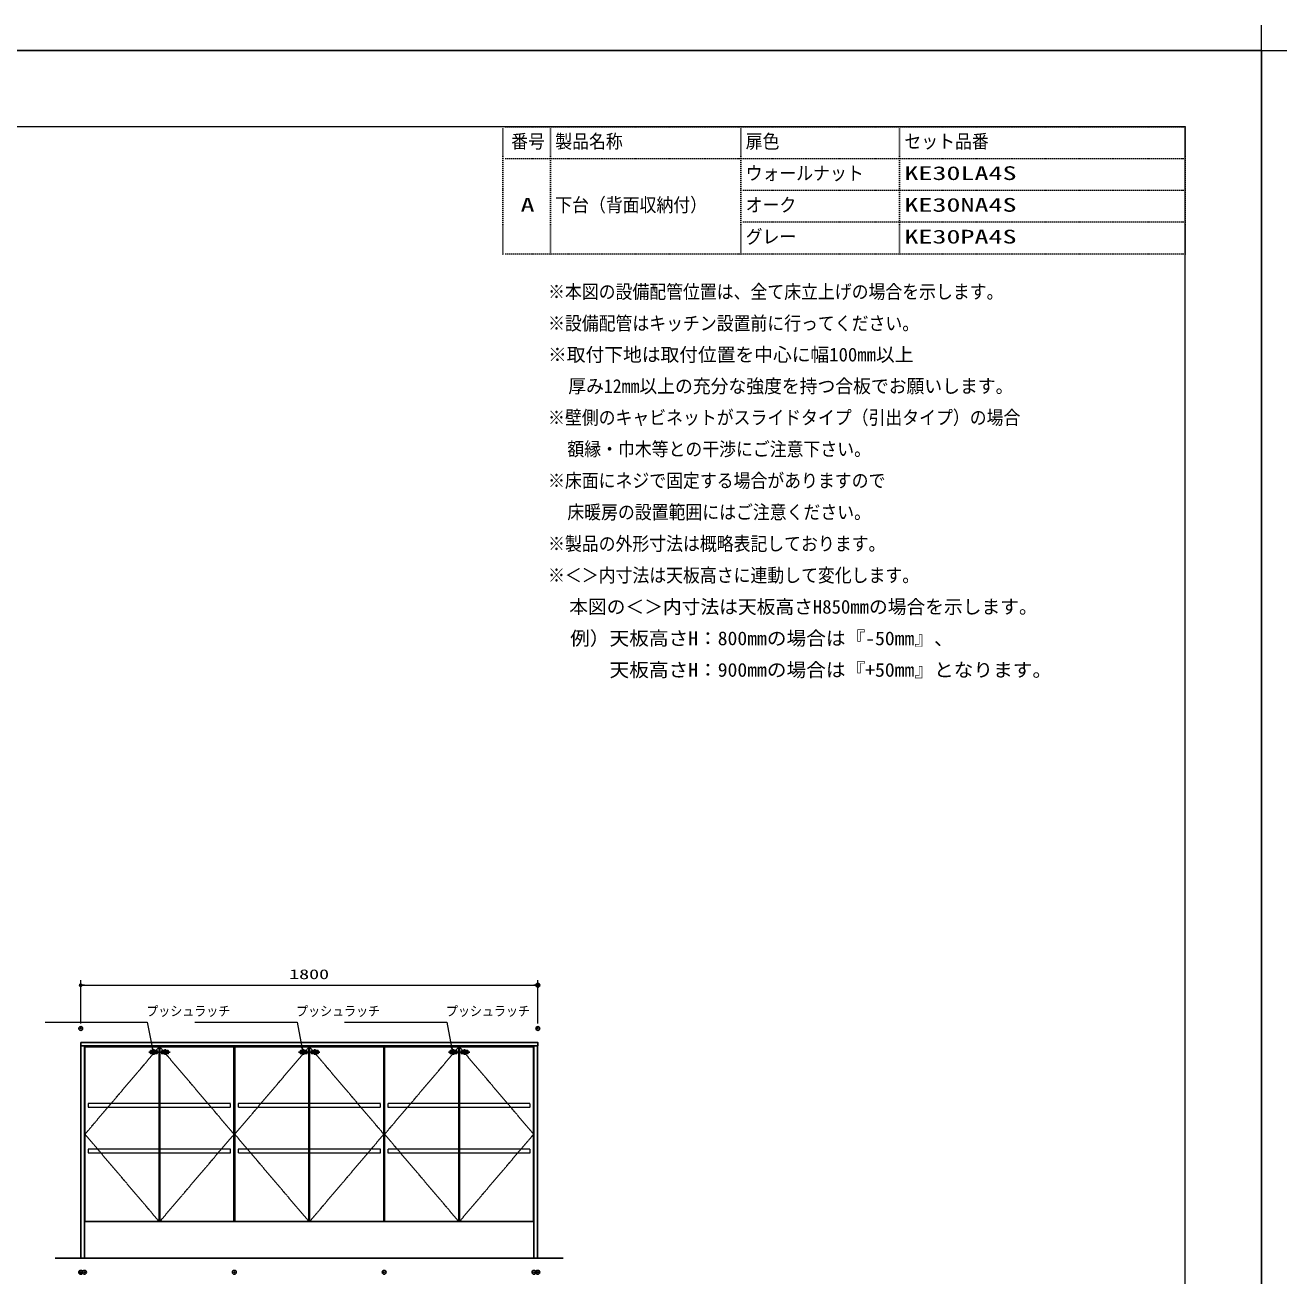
# Model space of a CAD drawing. Units: millimetres, scale not verified. Extents: x -9797 to 9797, y -4555 to 4555.
# Drawn here: x -1966 to 3002, y -369 to 4555 of the extents above; entities that cross this region are included whole.
import ezdxf
from ezdxf.enums import TextEntityAlignment as Align

# ---------------------------------------------------------------- set-up
doc = ezdxf.new("R2010")
doc.units = ezdxf.units.MM
doc.header["$LTSCALE"] = 30
doc.header["$PDMODE"] = 32
doc.header["$PDSIZE"] = 15
for name, pattern in [('USER1', [0.375, 0.25, -0.125]), ('USER2', [2, 1.25, -0.25, 0.25, -0.25]), ('USER4', [0.26, 0.01, -0.25])]:
    doc.linetypes.add(name, pattern=pattern)
for name, color, linetype, lineweight in [('0-0_0', 7, 'Continuous', 25), ('0-1_細線ﾚｲﾔｰ', 91, 'Continuous', 5), ('0-2_1', 7, 'Continuous', 25), ('0-3_寸法ﾚｲﾔｰ', 30, 'Continuous', 13), ('0-4_DEFPOINTS', 7, 'Continuous', 25), ('0-5_図面枠', 3, 'Continuous', 15), ('0-6_KABE', 4, 'Continuous', 25), ('0-8_一般', 7, 'Continuous', 5)]:
    doc.layers.add(name, color=color, linetype=linetype, lineweight=lineweight)
doc.layers.add('0-7_仕様書', color=7, linetype='Continuous')
doc.styles.add('ＭＳ ゴシック', font='')
doc.styles.get('ＭＳ ゴシック').set_extended_font_data('MS Gothic')

# ---------------------------------------------------------------- blocks, each defined once
blk = doc.blocks.new('_DOT')
at = {"layer": '0-0_0', "color": 30}
blk.add_line((-15, 0), (-30, 0), dxfattribs=at)
for points in [[(0, 0), (-15, 0), (-14.88, 1.88)], [(0, 0), (-14.88, -1.88), (-15, 0)], [(0, 0), (-14.88, 1.88), (-14.53, 3.73)], [(0, 0), (-14.53, -3.73), (-14.88, -1.88)], [(0, 0), (-14.53, 3.73), (-13.95, 5.52)], [(0, 0), (-13.95, -5.52), (-14.53, -3.73)], [(0, 0), (-13.95, 5.52), (-13.14, 7.23)], [(0, 0), (-13.14, -7.23), (-13.95, -5.52)], [(0, 0), (-13.14, 7.23), (-12.14, 8.82)], [(0, 0), (-12.14, -8.82), (-13.14, -7.23)], [(0, 0), (-12.14, 8.82), (-10.93, 10.27)], [(0, 0), (-10.93, -10.27), (-12.14, -8.82)], [(0, 0), (-10.93, 10.27), (-9.56, 11.56)], [(0, 0), (-9.56, -11.56), (-10.93, -10.27)], [(0, 0), (-9.56, 11.56), (-8.04, 12.66)], [(0, 0), (-8.04, -12.66), (-9.56, -11.56)], [(0, 0), (-8.04, 12.66), (-6.39, 13.57)], [(0, 0), (-6.39, -13.57), (-8.04, -12.66)], [(0, 0), (-6.39, 13.57), (-4.64, 14.27)], [(0, 0), (-4.64, -14.27), (-6.39, -13.57)], [(0, 0), (-4.64, 14.27), (-2.81, 14.73)], [(0, 0), (-2.81, -14.73), (-4.64, -14.27)], [(0, 0), (-2.81, 14.73), (-0.94, 14.97)], [(0, 0), (-0.94, -14.97), (-2.81, -14.73)], [(0, 0), (-0.94, 14.97), (0.94, 14.97)], [(0, 0), (0.94, -14.97), (-0.94, -14.97)], [(0, 0), (0.94, 14.97), (2.81, 14.73)], [(0, 0), (2.81, 14.73), (4.64, 14.27)], [(0, 0), (4.64, 14.27), (6.39, 13.57)], [(0, 0), (6.39, 13.57), (8.04, 12.66)], [(0, 0), (8.04, 12.66), (9.56, 11.56)], [(0, 0), (9.56, 11.56), (10.93, 10.27)], [(0, 0), (10.93, 10.27), (12.14, 8.82)], [(0, 0), (12.14, 8.82), (13.14, 7.23)], [(0, 0), (13.14, 7.23), (13.95, 5.52)], [(0, 0), (13.95, 5.52), (14.53, 3.73)], [(0, 0), (14.53, 3.73), (14.88, 1.88)], [(0, 0), (14.88, 1.88), (15, 0)], [(0, 0), (2.81, -14.73), (0.94, -14.97)], [(0, 0), (4.64, -14.27), (2.81, -14.73)], [(0, 0), (6.39, -13.57), (4.64, -14.27)], [(0, 0), (8.04, -12.66), (6.39, -13.57)], [(0, 0), (9.56, -11.56), (8.04, -12.66)], [(0, 0), (10.93, -10.27), (9.56, -11.56)], [(0, 0), (12.14, -8.82), (10.93, -10.27)], [(0, 0), (13.14, -7.23), (12.14, -8.82)], [(0, 0), (13.95, -5.52), (13.14, -7.23)], [(0, 0), (14.53, -3.73), (13.95, -5.52)], [(0, 0), (14.88, -1.88), (14.53, -3.73)], [(0, 0), (15, 0), (14.88, -1.88)]]:
    blk.add_solid(points, dxfattribs=at)
blk = doc.blocks.new('A$C660A779F')
at = {"layer": '0-0_0'}
for points in [[(0, 20760), (17700, 20760), (17700, 0), (0, 0)], [(45, 20610), (8805, 20610), (8805, 0), (45, 0)], [(8895, 20610), (17655, 20610), (17655, 0), (8895, 0)]]:
    blk.add_lwpolyline(points, close=True, dxfattribs=at)
at = {"layer": '0-1_細線ﾚｲﾔｰ', "linetype": 'USER2', "lineweight": 9}
for points in [[(8805, 20610), (45, 10305), (8805, 0)], [(8895, 20610), (17655, 10305), (8895, 0)]]:
    blk.add_lwpolyline(points, dxfattribs=at)
at = {"layer": '0-1_細線ﾚｲﾔｰ', "linetype": 'USER1', "lineweight": 9}
for points in [[(450, 13500), (17250, 13500), (17250, 13950), (450, 13950)], [(450, 8100), (17250, 8100), (17250, 8550), (450, 8550)]]:
    blk.add_lwpolyline(points, close=True, dxfattribs=at)
at = {"layer": '0-2_1'}
for p, q in [((7584, 20010), (8796, 20010)), ((8190, 20353.1), (8190, 19666.9)), ((10116, 20010), (8904, 20010)), ((9510, 20353.1), (9510, 19666.9))]:
    blk.add_line(p, q, dxfattribs=at)
at = {"layer": '0-2_1', "color": 1}
for points in [[(8580, 20190), (8580, 19830), (7800, 19830), (7800, 20190)], [(9120, 20190), (9120, 19830), (9900, 19830), (9900, 20190)]]:
    blk.add_lwpolyline(points, close=True, dxfattribs=at)
for centre, radius in [((8190, 20010), 90), ((8190, 20010), 60), ((9510, 20010), 90), ((9510, 20010), 60)]:
    blk.add_circle(centre, radius, dxfattribs=at)
blk = doc.blocks.new('グループ-13-1')
at = {"layer": '0-8_一般'}
for p, q in [((372249.8, -84177), (372249.8, -80193)), ((370257.8, -82185), (374241.7, -82185))]:
    blk.add_line(p, q, dxfattribs=at)

msp = doc.modelspace()

# ---------------------------------------------------------------- linework, layer by layer
at = {"layer": '0-0_0'}
for points in [[(-1747.21, 549.86), (-1747.21, 536.86), (52.79, 536.86), (52.79, 549.86)], [(-1746.21, 536.86), (-1732.21, 536.86), (-1732.21, -300.14), (-1746.21, -300.14)], [(37.79, 536.86), (51.79, 536.86), (51.79, -300.14), (37.79, -300.14)]]:
    msp.add_lwpolyline(points, close=True, dxfattribs=at)
at = {"layer": '0-3_寸法ﾚｲﾔｰ'}
for p, q in [((-1747.21, 624.86), (-1747.21, 794.86)), ((-1732.21, 774.86), (37.79, 774.86)), ((52.79, 624.86), (52.79, 794.86))]:
    msp.add_line(p, q, dxfattribs=at)
for points in [[(-1887.73, 629.89), (-1485, 629.89), (-1466.44, 530.51)], [(-1297.73, 629.89), (-895, 629.89), (-876.44, 530.51)], [(-707.73, 629.89), (-305, 629.89), (-286.44, 530.51)]]:
    msp.add_lwpolyline(points, dxfattribs=at)
at = {"layer": '0-4_DEFPOINTS'}
for p, q in [((2902.77, 4455), (-9697.23, 4455)), ((2902.77, -4455), (2902.77, 4455))]:
    msp.add_line(p, q, dxfattribs=at)
for p in [(52.79, 774.86), (-1747.21, 604.86), (52.79, 604.86), (-1747.21, -355.14), (-1746.21, -355.14), (-1746.21, -355.14), (-1732.21, -355.14), (-1142.21, -355.14), (-552.21, -355.14), (37.79, -355.14), (51.79, -355.14), (51.79, -355.14), (52.79, -355.14)]:
    msp.add_point(p, dxfattribs=at)
at = {"layer": '0-5_図面枠', "linetype": 'USER4'}
for p, q in [((-84.73, 3655), (-84.73, 4155)), ((2602.77, 4155), (-84.73, 4155)), ((102.77, 3655), (102.77, 4155)), ((852.77, 3655), (852.77, 4155)), ((1477.77, 3655), (1477.77, 4155)), ((2602.77, 3655), (2602.77, 4155)), ((2602.77, 4030), (-84.73, 4030)), ((2602.77, 3905), (852.77, 3905)), ((2602.77, 3780), (852.77, 3780)), ((2602.77, 3655), (-84.73, 3655))]:
    msp.add_line(p, q, dxfattribs=at)
at = {"layer": '0-5_図面枠'}
msp.add_lwpolyline([(-9397.23, -4155), (2602.77, -4155), (2602.77, 4155), (-9397.23, 4155)], close=True, dxfattribs=at)
at = {"layer": '0-6_KABE'}
msp.add_line((152.79, -300.14), (-1847.21, -300.14), dxfattribs=at)

# ---------------------------------------------------------------- block references
at = {"layer": '0-0_0', "xscale": 0.03333333, "yscale": 0.03333333}
for p in [(-1732.21, -155.14), (-1142.21, -155.14), (-552.21, -155.14)]:
    msp.add_blockref('A$C660A779F', p, dxfattribs=at)
at = {"layer": '0-3_寸法ﾚｲﾔｰ'}
for p, xscale, yscale, rotation in [((-1747.21, 774.86), 0.5, 0.5, 180), ((-1459.21, 511.86), 0.6666667, 0.6666667, 291.20778), ((-869.21, 511.86), 0.6666667, 0.6666667, 291.20778), ((-279.21, 511.86), 0.6666667, 0.6666667, 291.20778)]:
    msp.add_blockref('_DOT', p, dxfattribs=dict(at, xscale=xscale, yscale=yscale, rotation=rotation))
at = {"layer": '0-3_寸法ﾚｲﾔｰ', "xscale": 0.5, "yscale": 0.5}
msp.add_blockref('_DOT', (52.79, 774.86), dxfattribs=at)
at = {"layer": '0-4_DEFPOINTS', "xscale": 0.05, "yscale": 0.05}
msp.add_blockref('グループ-13-1', (-15709.72, 8564.25), dxfattribs=at)

# ---------------------------------------------------------------- texts
at = {"layer": '0-0_0', "style": 'ＭＳ ゴシック'}
for s, height, width, p in [('※本図の設備配管位置は、全て床立上げの場合を示します。', 54.11, 0.9, (93.25, 3462.09)), ('※設備配管はキッチン設置前に行ってください。', 54.11, 0.9, (93.25, 3337.73)), ('\u3000厚み12mm以上の充分な強度を持つ合板でお願いします。', 54.12, 0.95, (102.77, 3090.64)), ('※壁側のキャビネットがスライドタイプ（引出タイプ）の場合', 54.11, 0.9, (93.25, 2966.75)), ('\u3000額縁・巾木等との干渉にご注意下さい。', 54.11, 0.9, (102.77, 2842.65)), ('※床面にネジで固定する場合がありますので', 54.11, 0.9, (93.25, 2718.55)), ('\u3000床暖房の設置範囲にはご注意ください。', 54.11, 0.9, (102.77, 2594.38)), ('※製品の外形寸法は概略表記しております。', 54.11, 0.9, (93.25, 2470.08)), ('※＜＞内寸法は天板高さに連動して変化します。', 54.11, 0.9, (93.25, 2345.85)), ('\u3000例）天板高さH：800mmの場合は『-50mm』、', 54.12, 1.05, (102.77, 2097.45)), ('\u3000\u3000\u3000天板高さH：900mmの場合は『+50mm』となります。', 54.12, 1.05, (102.77, 1973.25))]:
    msp.add_text(s, height=height, dxfattribs=dict(at, width=width)).set_placement(p, align=Align.BOTTOM_LEFT)
for s, p in [('※取付下地は取付位置を中心に幅100mm以上', (93.25, 3214.52)), ('\u3000本図の＜＞内寸法は天板高さH850mmの場合を示します。', (102.77, 2221.65))]:
    msp.add_text(s, height=54.12, dxfattribs=at).set_placement(p, align=Align.BOTTOM_LEFT)
at = {"layer": '0-3_寸法ﾚｲﾔｰ', "style": 'ＭＳ ゴシック', "width": 1.5}
msp.add_text('1800', height=38.49, dxfattribs=at).set_placement((-926.25, 787.46), align=Align.BOTTOM_LEFT)
at = {"layer": '0-3_寸法ﾚｲﾔｰ', "color": 7, "style": 'ＭＳ ゴシック', "width": 0.9}
for p in [(-1488.91, 642.49), (-898.91, 642.49), (-308.91, 642.49)]:
    msp.add_text('プッシュラッチ', height=38.49, dxfattribs=at).set_placement(p, align=Align.BOTTOM_LEFT)
at = {"layer": '0-7_仕様書', "style": 'ＭＳ ゴシック'}
for s, width, p in [('番号', 0.9, (-51.92, 4053.97)), ('製品名称', 0.9, (121.52, 4053.97)), ('扉色', 0.9, (871.52, 4053.97)), ('セット品番', 0.9, (1496.52, 4053.97)), ('ウォールナット', 0.9, (871.52, 3928.97)), ('KE30LA4S', 1.5, (1496.52, 3928.97)), ('下台（背面収納付）', 0.9, (121.52, 3803.97)), ('オーク', 0.9, (871.52, 3803.97)), ('KE30NA4S', 1.5, (1496.52, 3803.97)), ('A', 1.5, (-15.09, 3803.97)), ('グレー', 0.9, (871.52, 3678.97)), ('KE30PA4S', 1.5, (1496.52, 3678.97))]:
    msp.add_text(s, height=54.11, dxfattribs=dict(at, width=width)).set_placement(p, align=Align.BOTTOM_LEFT)

doc.saveas('drawing.dxf')
